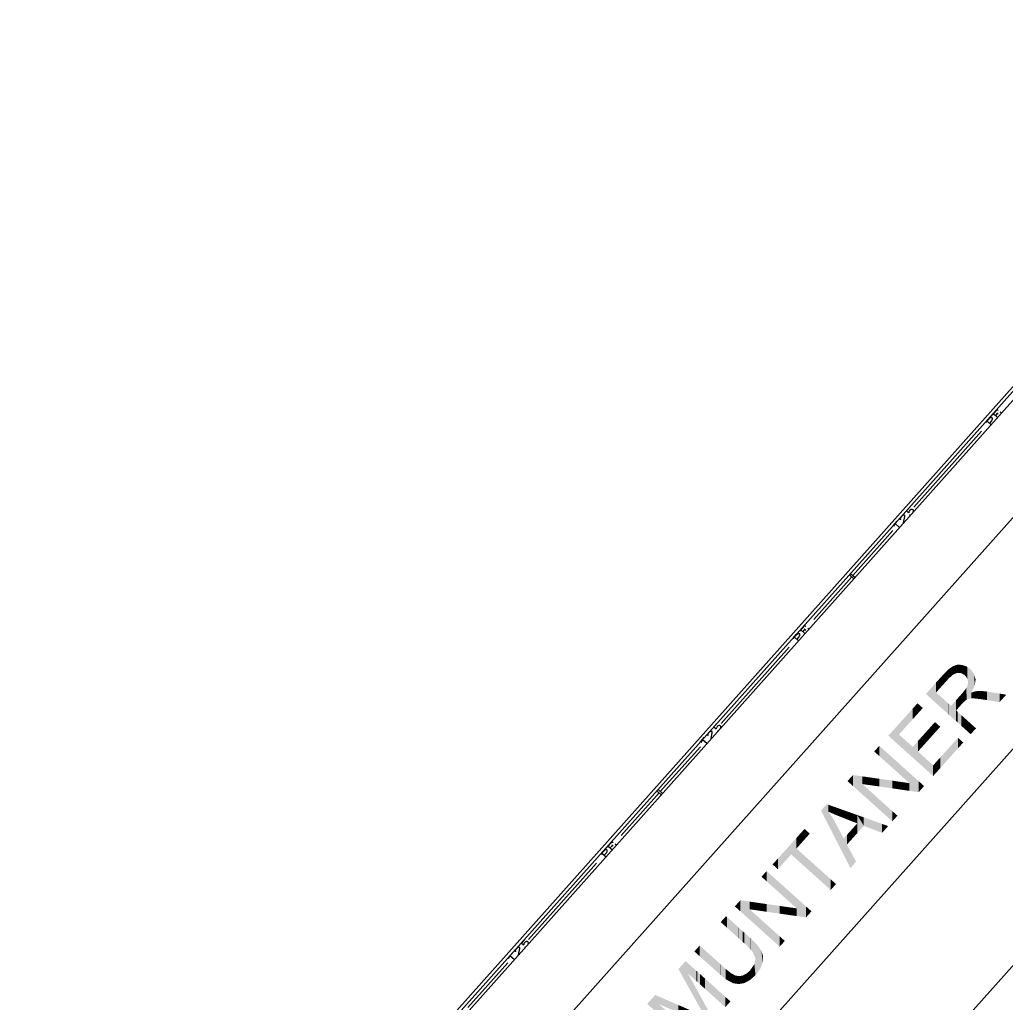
# Model space of a CAD drawing. Header units: inches. Extents: x 0.0008 to 0.0144, y 0.0003 to 0.0113.
# Drawn here: x 0.01176 to 0.012565, y 0.003213 to 0.004015 of the extents above; entities that cross this region are included whole.
import ezdxf

# ---------------------------------------------------------------- set-up
doc = ezdxf.new("R2010")
doc.units = ezdxf.units.IN
doc.header["$MEASUREMENT"] = 0
doc.linetypes.add('STRICHPUNKT', pattern=[25.4, 12.7, -6.35, 0, -6.35])
doc.layers.add('Standard', color=7, linetype='Continuous')

# ---------------------------------------------------------------- blocks, each defined once
blk = doc.blocks.new('*U450')
at = {"color": 7, "linetype": 'ByBlock'}
for points in [[(0.312504, 0.08204), (0.312355, 0.082308), (0.312504, 0.082473)], [(0.312504, 0.08204), (0.312504, 0.082473), (0.312549, 0.081959)], [(0.312549, 0.082218), (0.312549, 0.082433), (0.312636, 0.08214)], [(0.312549, 0.081959), (0.312549, 0.082218), (0.312636, 0.081802)], [(0.312636, 0.08214), (0.312636, 0.082354), (0.312729, 0.082057)], [(0.312729, 0.082057), (0.312729, 0.082271), (0.312743, 0.082044)], [(0.312743, 0.082044), (0.312743, 0.082259), (0.312802, 0.081991)], [(0.312636, 0.081802), (0.312636, 0.082061), (0.312729, 0.081635)], [(0.312802, 0.081991), (0.312802, 0.082205), (0.312833, 0.081963)], [(0.312833, 0.081963), (0.312833, 0.082178), (0.312862, 0.081937)], [(0.312862, 0.081937), (0.312862, 0.082151), (0.312907, 0.081897)], [(0.312907, 0.081897), (0.312907, 0.082111), (0.312985, 0.081827)], [(0.312985, 0.081827), (0.312985, 0.082041), (0.313084, 0.081737)], [(0.312729, 0.081635), (0.312729, 0.081893), (0.312743, 0.08161)], [(0.312743, 0.08161), (0.312743, 0.081868), (0.312802, 0.081504)], [(0.313084, 0.081737), (0.313084, 0.081952), (0.313327, 0.081519)], [(0.311873, 0.081436), (0.311707, 0.081586), (0.311873, 0.081771)], [(0.311873, 0.081436), (0.311873, 0.081771), (0.311952, 0.081366)], [(0.311952, 0.08158), (0.311952, 0.081737), (0.312355, 0.081407)], [(0.312355, 0.081407), (0.311952, 0.081737), (0.312355, 0.081562)], [(0.312802, 0.081504), (0.312802, 0.08176), (0.312833, 0.081449)], [(0.312833, 0.081449), (0.312833, 0.081704), (0.312862, 0.081397)], [(0.312862, 0.081397), (0.312862, 0.081651), (0.312907, 0.08132)], [(0.311952, 0.081366), (0.311952, 0.08158), (0.312355, 0.081003)], [(0.312355, 0.081407), (0.312355, 0.081562), (0.312504, 0.081344)], [(0.312504, 0.081344), (0.312504, 0.081497), (0.312549, 0.081324)], [(0.312549, 0.081324), (0.312549, 0.081478), (0.312636, 0.081287)], [(0.312636, 0.081287), (0.312636, 0.08144), (0.312729, 0.081247)], [(0.312729, 0.081247), (0.312729, 0.0814), (0.312743, 0.081241)], [(0.312907, 0.081171), (0.312907, 0.081571), (0.312985, 0.081138)], [(0.312355, 0.081003), (0.312355, 0.081217), (0.312504, 0.080869)], [(0.312743, 0.081241), (0.312743, 0.081393), (0.312802, 0.081216)], [(0.312802, 0.081216), (0.312802, 0.081367), (0.312833, 0.081203)], [(0.312833, 0.081203), (0.312833, 0.081353), (0.312862, 0.08119)], [(0.312862, 0.08119), (0.312862, 0.08134), (0.312907, 0.081171)], [(0.312504, 0.080869), (0.312504, 0.081084), (0.312549, 0.080829)], [(0.312549, 0.080829), (0.312549, 0.081043), (0.312636, 0.08075)]]:
    blk.add_solid(points, dxfattribs=at)
at = {"color": 7, "linetype": 'ByBlock', "extrusion": (0, 0, -1)}
for points in [[(-0.312549, 0.081959), (-0.312504, 0.082473), (-0.312549, 0.082433)], [(-0.312636, 0.08214), (-0.312549, 0.082433), (-0.312636, 0.082354)], [(-0.312636, 0.081802), (-0.312549, 0.082218), (-0.312636, 0.082061)], [(-0.312729, 0.082057), (-0.312636, 0.082354), (-0.312729, 0.082271)], [(-0.312743, 0.082044), (-0.312729, 0.082271), (-0.312743, 0.082259)], [(-0.312802, 0.081991), (-0.312743, 0.082259), (-0.312802, 0.082205)], [(-0.312729, 0.081635), (-0.312636, 0.082061), (-0.312729, 0.081893)], [(-0.312833, 0.081963), (-0.312802, 0.082205), (-0.312833, 0.082178)], [(-0.312862, 0.081937), (-0.312833, 0.082178), (-0.312862, 0.082151)], [(-0.312907, 0.081897), (-0.312862, 0.082151), (-0.312907, 0.082111)], [(-0.312985, 0.081827), (-0.312907, 0.082111), (-0.312985, 0.082041)], [(-0.313084, 0.081737), (-0.312985, 0.082041), (-0.313084, 0.081952)], [(-0.312743, 0.08161), (-0.312729, 0.081893), (-0.312743, 0.081868)], [(-0.312802, 0.081504), (-0.312743, 0.081868), (-0.312802, 0.08176)], [(-0.313327, 0.081519), (-0.313084, 0.081952), (-0.313327, 0.081733)], [(-0.311952, 0.081366), (-0.311873, 0.081771), (-0.311952, 0.081737)], [(-0.312833, 0.081449), (-0.312802, 0.08176), (-0.312833, 0.081704)], [(-0.312862, 0.081397), (-0.312833, 0.081704), (-0.312862, 0.081651)], [(-0.312907, 0.08132), (-0.312862, 0.081651), (-0.312907, 0.081571)], [(-0.313327, 0.081519), (-0.313327, 0.081733), (-0.313434, 0.081638)], [(-0.312355, 0.081003), (-0.311952, 0.08158), (-0.312355, 0.081217)], [(-0.312504, 0.081344), (-0.312355, 0.081562), (-0.312504, 0.081497)], [(-0.312549, 0.081324), (-0.312504, 0.081497), (-0.312549, 0.081478)], [(-0.312636, 0.081287), (-0.312549, 0.081478), (-0.312636, 0.08144)], [(-0.312729, 0.081247), (-0.312636, 0.08144), (-0.312729, 0.0814)], [(-0.312743, 0.081241), (-0.312729, 0.0814), (-0.312743, 0.081393)], [(-0.312985, 0.081138), (-0.312907, 0.081571), (-0.312985, 0.08143)], [(-0.312985, 0.081138), (-0.312985, 0.08143), (-0.313084, 0.081249)], [(-0.312504, 0.080869), (-0.312355, 0.081217), (-0.312504, 0.081084)], [(-0.312802, 0.081216), (-0.312743, 0.081393), (-0.312802, 0.081367)], [(-0.312833, 0.081203), (-0.312802, 0.081367), (-0.312833, 0.081353)], [(-0.312862, 0.08119), (-0.312833, 0.081353), (-0.312862, 0.08134)], [(-0.312907, 0.081171), (-0.312862, 0.08134), (-0.312907, 0.08132)], [(-0.312549, 0.080829), (-0.312504, 0.081084), (-0.312549, 0.081043)], [(-0.312636, 0.08075), (-0.312549, 0.081043), (-0.312636, 0.080965)], [(-0.312636, 0.08075), (-0.312636, 0.080965), (-0.312729, 0.080854)], [(-0.312729, 0.080854), (-0.312636, 0.080965), (-0.312729, 0.080881)], [(-0.312729, 0.080854), (-0.312729, 0.080881), (-0.312743, 0.080869)]]:
    blk.add_solid(points, dxfattribs=at)
blk = doc.blocks.new('*U451')
at = {"color": 7, "linetype": 'ByBlock'}
for points in [[(0.313331, 0.083192), (0.313231, 0.083282), (0.313331, 0.083393)], [(0.313342, 0.083182), (0.313331, 0.083393), (0.313342, 0.083405)], [(0.313331, 0.083192), (0.313331, 0.083393), (0.313342, 0.083182)], [(0.313342, 0.083182), (0.313342, 0.083405), (0.313361, 0.083165)], [(0.313361, 0.083165), (0.313361, 0.083387), (0.313442, 0.083092)], [(0.313442, 0.083092), (0.313442, 0.083315), (0.313487, 0.083052)], [(0.313487, 0.083052), (0.313487, 0.083274), (0.31353, 0.083013)], [(0.31353, 0.083013), (0.31353, 0.083235), (0.313604, 0.082946)], [(0.313604, 0.082946), (0.313604, 0.083169), (0.313609, 0.082942)], [(0.313609, 0.082942), (0.313609, 0.083164), (0.313688, 0.082871)], [(0.313688, 0.082871), (0.313688, 0.083093), (0.313723, 0.082839)], [(0.313723, 0.082839), (0.313723, 0.083062), (0.313767, 0.0828)], [(0.313767, 0.0828), (0.313767, 0.083023), (0.313767, 0.0828)], [(0.313767, 0.0828), (0.313767, 0.083022), (0.31384, 0.08272)], [(0.31384, 0.08272), (0.31384, 0.082957), (0.313842, 0.082717)], [(0.313842, 0.082717), (0.313842, 0.082955), (0.313879, 0.082678)], [(0.313879, 0.082678), (0.313879, 0.082922), (0.313901, 0.082653)], [(0.313901, 0.082653), (0.313901, 0.082899), (0.313929, 0.082585)], [(0.313929, 0.082585), (0.313929, 0.082871), (0.313952, 0.082529)], [(0.312795, 0.082574), (0.312684, 0.082674), (0.312795, 0.082797)], [(0.312795, 0.082574), (0.312795, 0.082797), (0.313222, 0.082191)], [(0.313952, 0.082184), (0.313929, 0.08241), (0.313952, 0.082529)], [(0.313222, 0.082191), (0.313222, 0.082413), (0.313231, 0.082183)], [(0.313231, 0.082183), (0.313231, 0.082405), (0.313331, 0.082105)], [(0.313331, 0.082105), (0.313331, 0.082314), (0.313342, 0.082097)], [(0.313342, 0.082097), (0.313342, 0.082306), (0.313361, 0.082081)], [(0.313361, 0.082081), (0.313361, 0.08229), (0.313442, 0.08204)], [(0.313442, 0.08204), (0.313442, 0.082225), (0.313487, 0.082016)], [(0.313767, 0.082042), (0.313723, 0.082192), (0.313767, 0.082214)], [(0.31384, 0.082082), (0.313767, 0.082215), (0.31384, 0.08228)], [(0.313767, 0.082042), (0.313767, 0.082214), (0.313767, 0.082215)], [(0.313842, 0.082083), (0.31384, 0.08228), (0.313842, 0.082284)], [(0.313879, 0.082116), (0.313842, 0.082284), (0.313879, 0.082337)], [(0.313901, 0.082137), (0.313879, 0.082337), (0.313901, 0.082369)], [(0.313929, 0.082163), (0.313901, 0.082369), (0.313929, 0.08241)], [(0.313487, 0.082016), (0.313487, 0.0822), (0.31353, 0.082009)], [(0.31353, 0.082009), (0.31353, 0.082176), (0.313604, 0.081997)], [(0.313688, 0.082012), (0.313609, 0.082161), (0.313688, 0.082174)], [(0.313723, 0.082018), (0.313688, 0.082174), (0.313723, 0.082192)]]:
    blk.add_solid(points, dxfattribs=at)
at = {"color": 7, "linetype": 'ByBlock', "extrusion": (0, 0, -1)}
for points in [[(-0.313361, 0.083165), (-0.313342, 0.083405), (-0.313361, 0.083387)], [(-0.313442, 0.083092), (-0.313361, 0.083387), (-0.313442, 0.083315)], [(-0.313487, 0.083052), (-0.313442, 0.083315), (-0.313487, 0.083274)], [(-0.31353, 0.083013), (-0.313487, 0.083274), (-0.31353, 0.083235)], [(-0.313604, 0.082946), (-0.31353, 0.083235), (-0.313604, 0.083169)], [(-0.313609, 0.082942), (-0.313604, 0.083169), (-0.313609, 0.083164)], [(-0.313688, 0.082871), (-0.313609, 0.083164), (-0.313688, 0.083093)], [(-0.313723, 0.082839), (-0.313688, 0.083093), (-0.313723, 0.083062)], [(-0.313767, 0.0828), (-0.313723, 0.083062), (-0.313767, 0.083023)], [(-0.313767, 0.0828), (-0.313767, 0.083023), (-0.313767, 0.083022)], [(-0.31384, 0.08272), (-0.313767, 0.083022), (-0.31384, 0.082957)], [(-0.313842, 0.082717), (-0.31384, 0.082957), (-0.313842, 0.082955)], [(-0.313879, 0.082678), (-0.313842, 0.082955), (-0.313879, 0.082922)], [(-0.313901, 0.082653), (-0.313879, 0.082922), (-0.313901, 0.082899)], [(-0.313929, 0.082585), (-0.313901, 0.082899), (-0.313929, 0.082871)], [(-0.313952, 0.082529), (-0.313929, 0.082871), (-0.313952, 0.082847)], [(-0.313952, 0.082184), (-0.313952, 0.082847), (-0.31396, 0.082192)], [(-0.31396, 0.082192), (-0.313952, 0.082847), (-0.31396, 0.082838)], [(-0.31396, 0.082192), (-0.31396, 0.082838), (-0.313997, 0.082242)], [(-0.313997, 0.082242), (-0.31396, 0.082838), (-0.313997, 0.082801)], [(-0.313222, 0.082191), (-0.312795, 0.082797), (-0.313222, 0.082413)], [(-0.313997, 0.082242), (-0.313997, 0.082801), (-0.314057, 0.082325)], [(-0.314057, 0.082325), (-0.313997, 0.082801), (-0.314057, 0.082713)], [(-0.314057, 0.082325), (-0.314057, 0.082713), (-0.314073, 0.082368)], [(-0.314073, 0.082368), (-0.314057, 0.082713), (-0.314073, 0.08269)], [(-0.314073, 0.082368), (-0.314073, 0.08269), (-0.314104, 0.082454)], [(-0.314104, 0.082454), (-0.314073, 0.08269), (-0.314104, 0.08259)], [(-0.314104, 0.082454), (-0.314104, 0.08259), (-0.314108, 0.082579)], [(-0.313231, 0.082183), (-0.313222, 0.082413), (-0.313231, 0.082405)], [(-0.313331, 0.082105), (-0.313231, 0.082405), (-0.313331, 0.082314)], [(-0.313342, 0.082097), (-0.313331, 0.082314), (-0.313342, 0.082306)], [(-0.313361, 0.082081), (-0.313342, 0.082306), (-0.313361, 0.08229)], [(-0.313442, 0.08204), (-0.313361, 0.08229), (-0.313442, 0.082225)], [(-0.313487, 0.082016), (-0.313442, 0.082225), (-0.313487, 0.0822)], [(-0.313767, 0.082042), (-0.313767, 0.082215), (-0.31384, 0.082082)], [(-0.313767, 0.082042), (-0.313767, 0.082214), (-0.313767, 0.082042)], [(-0.31384, 0.082082), (-0.31384, 0.08228), (-0.313842, 0.082083)], [(-0.313842, 0.082083), (-0.313842, 0.082284), (-0.313879, 0.082116)], [(-0.313879, 0.082116), (-0.313879, 0.082337), (-0.313901, 0.082137)], [(-0.313901, 0.082137), (-0.313901, 0.082369), (-0.313929, 0.082163)], [(-0.313929, 0.082163), (-0.313929, 0.08241), (-0.313952, 0.082184)], [(-0.31353, 0.082009), (-0.313487, 0.0822), (-0.31353, 0.082176)], [(-0.313604, 0.081997), (-0.31353, 0.082176), (-0.313604, 0.082162)], [(-0.313604, 0.081997), (-0.313604, 0.082162), (-0.313609, 0.081998)], [(-0.313609, 0.081998), (-0.313604, 0.082162), (-0.313609, 0.082161)], [(-0.313609, 0.081998), (-0.313609, 0.082161), (-0.313688, 0.082012)], [(-0.313688, 0.082012), (-0.313688, 0.082174), (-0.313723, 0.082018)], [(-0.313723, 0.082018), (-0.313723, 0.082192), (-0.313767, 0.082042)]]:
    blk.add_solid(points, dxfattribs=at)
blk = doc.blocks.new('*U452')
at = {"color": 7, "linetype": 'ByBlock'}
for points in [[(0.314183, 0.084127), (0.314077, 0.084223), (0.314183, 0.084341)], [(0.314183, 0.084127), (0.314183, 0.084341), (0.314454, 0.083884)], [(0.314454, 0.083884), (0.314454, 0.084097), (0.31456, 0.083788)], [(0.31456, 0.083788), (0.31456, 0.084002), (0.314807, 0.083567)], [(0.313638, 0.083506), (0.313524, 0.083608), (0.313638, 0.083735)], [(0.313638, 0.083506), (0.313638, 0.083735), (0.31383, 0.083334)], [(0.31383, 0.083547), (0.31383, 0.083707), (0.314077, 0.083512)], [(0.314077, 0.083512), (0.31383, 0.083707), (0.314077, 0.083671)], [(0.314077, 0.083512), (0.314077, 0.083671), (0.314183, 0.083496)], [(0.314183, 0.083496), (0.314183, 0.083656), (0.314454, 0.083457)], [(0.314454, 0.083457), (0.314183, 0.083656), (0.314454, 0.083617)], [(0.314807, 0.083407), (0.314807, 0.08378), (0.314999, 0.083379)], [(0.31383, 0.083334), (0.31383, 0.083547), (0.314077, 0.083112)], [(0.314454, 0.083457), (0.314454, 0.083617), (0.31456, 0.083442)], [(0.31456, 0.083442), (0.31456, 0.083602), (0.314807, 0.083407)], [(0.314807, 0.083407), (0.31456, 0.083602), (0.314807, 0.083567)], [(0.314077, 0.083112), (0.314077, 0.083325), (0.314183, 0.083016)], [(0.314183, 0.083016), (0.314183, 0.08323), (0.314454, 0.082773)]]:
    blk.add_solid(points, dxfattribs=at)
at = {"color": 7, "linetype": 'ByBlock', "extrusion": (0, 0, -1)}
for points in [[(-0.314454, 0.083884), (-0.314183, 0.084341), (-0.314454, 0.084097)], [(-0.31456, 0.083788), (-0.314454, 0.084097), (-0.31456, 0.084002)], [(-0.314807, 0.083567), (-0.31456, 0.084002), (-0.314807, 0.08378)], [(-0.31383, 0.083334), (-0.313638, 0.083735), (-0.31383, 0.083707)], [(-0.314183, 0.083496), (-0.314077, 0.083671), (-0.314183, 0.083656)], [(-0.314999, 0.083379), (-0.314807, 0.08378), (-0.314999, 0.083607)], [(-0.314077, 0.083112), (-0.31383, 0.083547), (-0.314077, 0.083325)], [(-0.31456, 0.083442), (-0.314454, 0.083617), (-0.31456, 0.083602)], [(-0.314999, 0.083379), (-0.314999, 0.083607), (-0.315113, 0.083505)], [(-0.314183, 0.083016), (-0.314077, 0.083325), (-0.314183, 0.08323)], [(-0.314454, 0.082773), (-0.314183, 0.08323), (-0.314454, 0.082986)], [(-0.314454, 0.082773), (-0.314454, 0.082986), (-0.31456, 0.082891)]]:
    blk.add_solid(points, dxfattribs=at)
blk = doc.blocks.new('*U453')
at = {"color": 7, "linetype": 'ByBlock'}
for points in [[(0.314968, 0.084994), (0.314802, 0.085029), (0.314968, 0.085215)], [(0.314802, 0.084586), (0.314691, 0.084906), (0.314802, 0.085029)], [(0.314691, 0.084685), (0.314691, 0.084906), (0.314802, 0.084586)], [(0.314416, 0.084379), (0.314416, 0.0846), (0.314691, 0.084685)], [(0.314802, 0.084586), (0.314802, 0.084808), (0.314968, 0.084436)], [(0.314416, 0.084379), (0.314306, 0.084478), (0.314416, 0.0846)], [(0.314968, 0.084436), (0.314968, 0.084658), (0.315078, 0.084337)], [(0.315078, 0.084337), (0.315078, 0.08456), (0.315511, 0.083948)]]:
    blk.add_solid(points, dxfattribs=at)
at = {"color": 7, "linetype": 'ByBlock', "extrusion": (0, 0, -1)}
for points in [[(-0.314968, 0.084994), (-0.314968, 0.085215), (-0.315078, 0.085116)], [(-0.314691, 0.084685), (-0.314416, 0.0846), (-0.314691, 0.084906)], [(-0.314802, 0.084808), (-0.314802, 0.085029), (-0.314968, 0.084994)], [(-0.314968, 0.084436), (-0.314802, 0.084808), (-0.314968, 0.084658)], [(-0.315078, 0.084337), (-0.314968, 0.084658), (-0.315078, 0.08456)], [(-0.315511, 0.083948), (-0.315078, 0.08456), (-0.315511, 0.084171)], [(-0.315511, 0.083948), (-0.315511, 0.084171), (-0.315621, 0.084071)]]:
    blk.add_solid(points, dxfattribs=at)
blk = doc.blocks.new('*U454')
at = {"color": 7, "linetype": 'ByBlock'}
for points in [[(0.31543, 0.085362), (0.315311, 0.085596), (0.31543, 0.085728)], [(0.31543, 0.085362), (0.31543, 0.085728), (0.315465, 0.085293)], [(0.315465, 0.085571), (0.315465, 0.085715), (0.315536, 0.08554)], [(0.315465, 0.085293), (0.315465, 0.085571), (0.315536, 0.085156)], [(0.315536, 0.08554), (0.315536, 0.08569), (0.315576, 0.085521)], [(0.315576, 0.085521), (0.315576, 0.085676), (0.315598, 0.085512)], [(0.315598, 0.085512), (0.315598, 0.085668), (0.315718, 0.085464)], [(0.315718, 0.085464), (0.315718, 0.085625), (0.315779, 0.08544)], [(0.315779, 0.08544), (0.315779, 0.085603), (0.315847, 0.085413)], [(0.315847, 0.085413), (0.315847, 0.085579), (0.31592, 0.085385)], [(0.31592, 0.085385), (0.31592, 0.085553), (0.316037, 0.085339)], [(0.316037, 0.085339), (0.316037, 0.085511), (0.316062, 0.08533)], [(0.315536, 0.085156), (0.315536, 0.085469), (0.315576, 0.085076)], [(0.315576, 0.085076), (0.315576, 0.085399), (0.315598, 0.085033)], [(0.315598, 0.085033), (0.315598, 0.085362), (0.315718, 0.084799)], [(0.316037, 0.0851), (0.31592, 0.085171), (0.316037, 0.085302)], [(0.316062, 0.085128), (0.316037, 0.085302), (0.316062, 0.08533)], [(0.316197, 0.085278), (0.316197, 0.085454), (0.316576, 0.085133)], [(0.316576, 0.085133), (0.316197, 0.085454), (0.316576, 0.085318)], [(0.315718, 0.084799), (0.315718, 0.085132), (0.315779, 0.084679)], [(0.315847, 0.084545), (0.315779, 0.085014), (0.315847, 0.085091)], [(0.31592, 0.084969), (0.315847, 0.085091), (0.31592, 0.085171)], [(0.315779, 0.084679), (0.315779, 0.085014), (0.315847, 0.084545)], [(0.315847, 0.084545), (0.315847, 0.084889), (0.31592, 0.084403)]]:
    blk.add_solid(points, dxfattribs=at)
at = {"color": 7, "linetype": 'ByBlock', "extrusion": (0, 0, -1)}
for points in [[(-0.315465, 0.085293), (-0.31543, 0.085728), (-0.315465, 0.085715)], [(-0.315536, 0.08554), (-0.315465, 0.085715), (-0.315536, 0.08569)], [(-0.315536, 0.085156), (-0.315465, 0.085571), (-0.315536, 0.085469)], [(-0.315576, 0.085521), (-0.315536, 0.08569), (-0.315576, 0.085676)], [(-0.315598, 0.085512), (-0.315576, 0.085676), (-0.315598, 0.085668)], [(-0.315718, 0.085464), (-0.315598, 0.085668), (-0.315718, 0.085625)], [(-0.315779, 0.08544), (-0.315718, 0.085625), (-0.315779, 0.085603)], [(-0.315847, 0.085413), (-0.315779, 0.085603), (-0.315847, 0.085579)], [(-0.31592, 0.085385), (-0.315847, 0.085579), (-0.31592, 0.085553)], [(-0.316037, 0.085339), (-0.31592, 0.085553), (-0.316037, 0.085511)], [(-0.316062, 0.08533), (-0.316037, 0.085511), (-0.316062, 0.085502)], [(-0.316062, 0.085128), (-0.316062, 0.085502), (-0.316197, 0.085278)], [(-0.316197, 0.085278), (-0.316062, 0.085502), (-0.316197, 0.085454)], [(-0.315576, 0.085076), (-0.315536, 0.085469), (-0.315576, 0.085399)], [(-0.315598, 0.085033), (-0.315576, 0.085399), (-0.315598, 0.085362)], [(-0.315718, 0.084799), (-0.315598, 0.085362), (-0.315718, 0.085132)], [(-0.316037, 0.0851), (-0.316037, 0.085302), (-0.316062, 0.085128)], [(-0.316576, 0.085133), (-0.316576, 0.085318), (-0.316702, 0.085273)], [(-0.315779, 0.084679), (-0.315718, 0.085132), (-0.315779, 0.085014)], [(-0.315847, 0.084889), (-0.315847, 0.085091), (-0.31592, 0.084969)], [(-0.31592, 0.084969), (-0.31592, 0.085171), (-0.316037, 0.0851)], [(-0.31592, 0.084403), (-0.315847, 0.084889), (-0.31592, 0.084753)], [(-0.31592, 0.084403), (-0.31592, 0.084753), (-0.316037, 0.084534)]]:
    blk.add_solid(points, dxfattribs=at)
blk = doc.blocks.new('*U455')
at = {"color": 7, "linetype": 'ByBlock'}
for points in [[(0.316518, 0.086725), (0.316412, 0.08682), (0.316518, 0.086938)], [(0.316518, 0.086725), (0.316518, 0.086938), (0.316789, 0.086481)], [(0.316789, 0.086481), (0.316789, 0.086694), (0.316895, 0.086386)], [(0.316895, 0.086386), (0.316895, 0.086599), (0.317141, 0.086164)], [(0.315973, 0.086104), (0.315859, 0.086206), (0.315973, 0.086332)], [(0.315973, 0.086104), (0.315973, 0.086332), (0.316164, 0.085931)], [(0.317141, 0.086004), (0.317141, 0.086378), (0.317334, 0.085976)], [(0.316164, 0.086145), (0.316164, 0.086304), (0.316412, 0.086109)], [(0.316412, 0.086109), (0.316164, 0.086304), (0.316412, 0.086269)], [(0.316164, 0.085931), (0.316164, 0.086145), (0.316412, 0.085709)], [(0.316412, 0.086109), (0.316412, 0.086269), (0.316518, 0.086094)], [(0.316518, 0.086094), (0.316518, 0.086254), (0.316789, 0.086055)], [(0.316789, 0.086055), (0.316518, 0.086254), (0.316789, 0.086215)], [(0.316789, 0.086055), (0.316789, 0.086215), (0.316895, 0.08604)], [(0.316895, 0.08604), (0.316895, 0.086199), (0.317141, 0.086004)], [(0.317141, 0.086004), (0.316895, 0.086199), (0.317141, 0.086164)], [(0.316412, 0.085709), (0.316412, 0.085923), (0.316518, 0.085614)], [(0.316518, 0.085614), (0.316518, 0.085827), (0.316789, 0.08537)]]:
    blk.add_solid(points, dxfattribs=at)
at = {"color": 7, "linetype": 'ByBlock', "extrusion": (0, 0, -1)}
for points in [[(-0.316789, 0.086481), (-0.316518, 0.086938), (-0.316789, 0.086694)], [(-0.316895, 0.086386), (-0.316789, 0.086694), (-0.316895, 0.086599)], [(-0.317141, 0.086164), (-0.316895, 0.086599), (-0.317141, 0.086378)], [(-0.316164, 0.085931), (-0.315973, 0.086332), (-0.316164, 0.086304)], [(-0.317334, 0.085976), (-0.317141, 0.086378), (-0.317334, 0.086205)], [(-0.316412, 0.085709), (-0.316164, 0.086145), (-0.316412, 0.085923)], [(-0.316518, 0.086094), (-0.316412, 0.086269), (-0.316518, 0.086254)], [(-0.316895, 0.08604), (-0.316789, 0.086215), (-0.316895, 0.086199)], [(-0.317334, 0.085976), (-0.317334, 0.086205), (-0.317447, 0.086103)], [(-0.316518, 0.085614), (-0.316412, 0.085923), (-0.316518, 0.085827)], [(-0.316789, 0.08537), (-0.316518, 0.085827), (-0.316789, 0.085583)], [(-0.316789, 0.08537), (-0.316789, 0.085583), (-0.316895, 0.085488)]]:
    blk.add_solid(points, dxfattribs=at)
blk = doc.blocks.new('*U456')
at = {"color": 7, "linetype": 'ByBlock'}
for points in [[(0.31731, 0.087599), (0.317211, 0.087709), (0.31731, 0.08782)], [(0.316926, 0.086949), (0.316706, 0.087147), (0.316926, 0.087392)], [(0.316926, 0.087172), (0.316926, 0.087392), (0.317211, 0.087489)], [(0.317636, 0.08717), (0.317635, 0.087388), (0.317636, 0.087389)], [(0.317673, 0.087211), (0.317636, 0.087389), (0.317673, 0.08743)], [(0.316926, 0.086949), (0.316926, 0.087172), (0.317211, 0.086693)], [(0.31742, 0.086929), (0.31732, 0.087037), (0.31742, 0.087148)], [(0.31742, 0.086929), (0.31742, 0.087148), (0.317635, 0.087169)], [(0.31731, 0.086604), (0.317211, 0.086916), (0.31731, 0.087026)], [(0.31732, 0.086595), (0.31731, 0.087026), (0.31732, 0.087037)], [(0.31731, 0.086604), (0.31731, 0.087026), (0.31732, 0.086595)], [(0.317211, 0.086693), (0.317211, 0.086916), (0.31731, 0.086604)], [(0.31732, 0.086595), (0.31732, 0.086818), (0.31742, 0.086506)], [(0.31742, 0.086506), (0.31742, 0.086728), (0.317635, 0.086312)], [(0.317782, 0.086475), (0.317782, 0.086696), (0.318149, 0.086884)], [(0.317673, 0.086354), (0.317636, 0.086533), (0.317673, 0.086574)], [(0.317782, 0.086475), (0.317673, 0.086574), (0.317782, 0.086696)]]:
    blk.add_solid(points, dxfattribs=at)
at = {"color": 7, "linetype": 'ByBlock', "extrusion": (0, 0, -1)}
for points in [[(-0.31731, 0.087599), (-0.31731, 0.08782), (-0.31732, 0.08761)], [(-0.31732, 0.08761), (-0.31731, 0.08782), (-0.31732, 0.087811)], [(-0.31732, 0.08761), (-0.31732, 0.087811), (-0.31742, 0.087721)], [(-0.317211, 0.087489), (-0.316926, 0.087392), (-0.317211, 0.087709)], [(-0.317211, 0.087489), (-0.317211, 0.087709), (-0.31731, 0.087599)], [(-0.317635, 0.087169), (-0.31742, 0.087148), (-0.317635, 0.087388)], [(-0.317635, 0.087169), (-0.317635, 0.087388), (-0.317636, 0.08717)], [(-0.317636, 0.08717), (-0.317636, 0.087389), (-0.317673, 0.087211)], [(-0.317673, 0.087211), (-0.317673, 0.08743), (-0.317782, 0.087332)], [(-0.317211, 0.086693), (-0.316926, 0.087172), (-0.317211, 0.086916)], [(-0.31732, 0.086818), (-0.31732, 0.087037), (-0.31742, 0.086929)], [(-0.318149, 0.086884), (-0.317782, 0.086696), (-0.318149, 0.087104)], [(-0.318149, 0.086884), (-0.318149, 0.087104), (-0.318259, 0.087006)], [(-0.31742, 0.086506), (-0.31732, 0.086818), (-0.31742, 0.086728)], [(-0.317635, 0.086312), (-0.31742, 0.086728), (-0.317635, 0.086534)], [(-0.317635, 0.086312), (-0.317635, 0.086534), (-0.317636, 0.086313)], [(-0.317636, 0.086313), (-0.317635, 0.086534), (-0.317636, 0.086533)], [(-0.317636, 0.086313), (-0.317636, 0.086533), (-0.317673, 0.086354)], [(-0.317673, 0.086354), (-0.317673, 0.086574), (-0.317782, 0.086475)]]:
    blk.add_solid(points, dxfattribs=at)
blk = doc.blocks.new('*U457')
at = {"color": 7, "linetype": 'ByBlock'}
for points in [[(0.318005, 0.088376), (0.317962, 0.088531), (0.318005, 0.08856)], [(0.31805, 0.088415), (0.318005, 0.08856), (0.31805, 0.088591)], [(0.318053, 0.088418), (0.31805, 0.088591), (0.318053, 0.088592)], [(0.318111, 0.08844), (0.318053, 0.088592), (0.318111, 0.088611)], [(0.318136, 0.088449), (0.318111, 0.088611), (0.318136, 0.088619)], [(0.31814, 0.088451), (0.31814, 0.088619), (0.31822, 0.088443)], [(0.31822, 0.088443), (0.31822, 0.088616), (0.318231, 0.088437)], [(0.318231, 0.088437), (0.318231, 0.088615), (0.318239, 0.088432)], [(0.318239, 0.088432), (0.318239, 0.088613), (0.318242, 0.08843)], [(0.318242, 0.08843), (0.318242, 0.088612), (0.318277, 0.08841)], [(0.318277, 0.08841), (0.318277, 0.0886), (0.318291, 0.088401)], [(0.318291, 0.088401), (0.318291, 0.088595), (0.318305, 0.088385)], [(0.318305, 0.088385), (0.318305, 0.088591), (0.318305, 0.088385)], [(0.318305, 0.088385), (0.318305, 0.088591), (0.318323, 0.088363)], [(0.318323, 0.088363), (0.318323, 0.088585), (0.318329, 0.088356)], [(0.318329, 0.088356), (0.318329, 0.088581), (0.318341, 0.088329)], [(0.318341, 0.088329), (0.318341, 0.088573), (0.318344, 0.088322)], [(0.318344, 0.088322), (0.318344, 0.088571), (0.318353, 0.088301)], [(0.318353, 0.088301), (0.318353, 0.088565), (0.318358, 0.088241)], [(0.317854, 0.088219), (0.317697, 0.08825), (0.317854, 0.088425)], [(0.317959, 0.088335), (0.317854, 0.088425), (0.317959, 0.088529)], [(0.317962, 0.088338), (0.317959, 0.088529), (0.317962, 0.088531)], [(0.317697, 0.087821), (0.317484, 0.088013), (0.317697, 0.08825)], [(0.318329, 0.087892), (0.318323, 0.088143), (0.318329, 0.088152)], [(0.318341, 0.087899), (0.318329, 0.088152), (0.318341, 0.088173)], [(0.318344, 0.0879), (0.318341, 0.088173), (0.318344, 0.088179)], [(0.318353, 0.087903), (0.318344, 0.088179), (0.318353, 0.088217)], [(0.318358, 0.087905), (0.318353, 0.088217), (0.318358, 0.088241)], [(0.317697, 0.087821), (0.317697, 0.088044), (0.317854, 0.08768)], [(0.31822, 0.087793), (0.31814, 0.087917), (0.31822, 0.088007)], [(0.318231, 0.087804), (0.31822, 0.088007), (0.318231, 0.088019)], [(0.318239, 0.087814), (0.318231, 0.088019), (0.318239, 0.088029)], [(0.318242, 0.087817), (0.318239, 0.088029), (0.318242, 0.088032)], [(0.318277, 0.087854), (0.318242, 0.088032), (0.318277, 0.088076)], [(0.318291, 0.087866), (0.318277, 0.088076), (0.318291, 0.088093)], [(0.318305, 0.087879), (0.318291, 0.088093), (0.318305, 0.088111)], [(0.318323, 0.087889), (0.318305, 0.088111), (0.318323, 0.088143)], [(0.318305, 0.087879), (0.318305, 0.088111), (0.318305, 0.088111)], [(0.318432, 0.08792), (0.318423, 0.088039), (0.318432, 0.088042)], [(0.318482, 0.087919), (0.318432, 0.088042), (0.318482, 0.08806)], [(0.318432, 0.08792), (0.318432, 0.088042), (0.318482, 0.087919)], [(0.318485, 0.087919), (0.318482, 0.08806), (0.318485, 0.088061)], [(0.318482, 0.087919), (0.318482, 0.08806), (0.318485, 0.087919)], [(0.318497, 0.087919), (0.318485, 0.088061), (0.318497, 0.088063)], [(0.318485, 0.087919), (0.318485, 0.088061), (0.318497, 0.087919)], [(0.318499, 0.087919), (0.318497, 0.088063), (0.318499, 0.088064)], [(0.318497, 0.087919), (0.318497, 0.088063), (0.318499, 0.087919)], [(0.318515, 0.087917), (0.318499, 0.088064), (0.318515, 0.088067)], [(0.318499, 0.087919), (0.318499, 0.088064), (0.318515, 0.087917)], [(0.318524, 0.087916), (0.318515, 0.088067), (0.318524, 0.088069)], [(0.318515, 0.087917), (0.318515, 0.088067), (0.318524, 0.087916)], [(0.318536, 0.087915), (0.318524, 0.088069), (0.318536, 0.088071)], [(0.318524, 0.087916), (0.318524, 0.088069), (0.318536, 0.087915)], [(0.318589, 0.087909), (0.318536, 0.088071), (0.318589, 0.088073)], [(0.318536, 0.087915), (0.318536, 0.088071), (0.318589, 0.087909)], [(0.318639, 0.087902), (0.318589, 0.088073), (0.318639, 0.088074)], [(0.318589, 0.087909), (0.318589, 0.088073), (0.318639, 0.087902)], [(0.318639, 0.087902), (0.318639, 0.088074), (0.318707, 0.087893)], [(0.318707, 0.087893), (0.318707, 0.088067), (0.318751, 0.087885)], [(0.318751, 0.087885), (0.318751, 0.088062), (0.319011, 0.087842)], [(0.319011, 0.087842), (0.318751, 0.088062), (0.319011, 0.08802)], [(0.317854, 0.08768), (0.317854, 0.087902), (0.317959, 0.087586)], [(0.317959, 0.087586), (0.317959, 0.087809), (0.317962, 0.087584)], [(0.317962, 0.087584), (0.317962, 0.087806), (0.318005, 0.087545)], [(0.31805, 0.087504), (0.318005, 0.087767), (0.31805, 0.087817)], [(0.318005, 0.087545), (0.318005, 0.087767), (0.31805, 0.087504)], [(0.318053, 0.087502), (0.31805, 0.087817), (0.318053, 0.087821)], [(0.31805, 0.087504), (0.31805, 0.087817), (0.318053, 0.087502)], [(0.318111, 0.087449), (0.318053, 0.087821), (0.318111, 0.087886)], [(0.318053, 0.087502), (0.318053, 0.087821), (0.318111, 0.087449)], [(0.318136, 0.087699), (0.318111, 0.087886), (0.318136, 0.087914)], [(0.31814, 0.087703), (0.318136, 0.087914), (0.31814, 0.087917)], [(0.318111, 0.087449), (0.318111, 0.087671), (0.318136, 0.087427)], [(0.318136, 0.087427), (0.318136, 0.087649), (0.31814, 0.087423)], [(0.31814, 0.087423), (0.31814, 0.087646), (0.31822, 0.087351)], [(0.31822, 0.087351), (0.31822, 0.087573), (0.318231, 0.087342)], [(0.318231, 0.087342), (0.318231, 0.087564), (0.318239, 0.087334)], [(0.318239, 0.087334), (0.318239, 0.087556), (0.318242, 0.087331)], [(0.318242, 0.087331), (0.318242, 0.087554), (0.318277, 0.0873)], [(0.318277, 0.0873), (0.318277, 0.087522), (0.318291, 0.087287)], [(0.318291, 0.087287), (0.318291, 0.087509), (0.318305, 0.087275)], [(0.318305, 0.087275), (0.318305, 0.087497), (0.318305, 0.087275)], [(0.318305, 0.087275), (0.318305, 0.087497), (0.318323, 0.087258)], [(0.318323, 0.087258), (0.318323, 0.087481), (0.318329, 0.087253)], [(0.318329, 0.087253), (0.318329, 0.087476), (0.318341, 0.087243)], [(0.318341, 0.087243), (0.318341, 0.087465), (0.318344, 0.08724)], [(0.318344, 0.08724), (0.318344, 0.087462), (0.318353, 0.087232)], [(0.318353, 0.087232), (0.318353, 0.087454), (0.318358, 0.087227)], [(0.318358, 0.087227), (0.318358, 0.087449), (0.31838, 0.087207)], [(0.31838, 0.087207), (0.31838, 0.08743), (0.318405, 0.087185)], [(0.318405, 0.087185), (0.318405, 0.087407), (0.318413, 0.087177)]]:
    blk.add_solid(points, dxfattribs=at)
at = {"color": 7, "linetype": 'ByBlock', "extrusion": (0, 0, -1)}
for points in [[(-0.318005, 0.088376), (-0.318005, 0.08856), (-0.31805, 0.088415)], [(-0.31805, 0.088415), (-0.31805, 0.088591), (-0.318053, 0.088418)], [(-0.318053, 0.088418), (-0.318053, 0.088592), (-0.318111, 0.08844)], [(-0.318111, 0.08844), (-0.318111, 0.088611), (-0.318136, 0.088449)], [(-0.318136, 0.088449), (-0.318136, 0.088619), (-0.31814, 0.088451)], [(-0.31814, 0.088451), (-0.318136, 0.088619), (-0.31814, 0.088619)], [(-0.31822, 0.088443), (-0.31814, 0.088619), (-0.31822, 0.088616)], [(-0.318231, 0.088437), (-0.31822, 0.088616), (-0.318231, 0.088615)], [(-0.318239, 0.088432), (-0.318231, 0.088615), (-0.318239, 0.088613)], [(-0.318242, 0.08843), (-0.318239, 0.088613), (-0.318242, 0.088612)], [(-0.318277, 0.08841), (-0.318242, 0.088612), (-0.318277, 0.0886)], [(-0.318291, 0.088401), (-0.318277, 0.0886), (-0.318291, 0.088595)], [(-0.318305, 0.088385), (-0.318291, 0.088595), (-0.318305, 0.088591)], [(-0.318305, 0.088385), (-0.318305, 0.088591), (-0.318305, 0.088591)], [(-0.318323, 0.088363), (-0.318305, 0.088591), (-0.318323, 0.088585)], [(-0.318329, 0.088356), (-0.318323, 0.088585), (-0.318329, 0.088581)], [(-0.318341, 0.088329), (-0.318329, 0.088581), (-0.318341, 0.088573)], [(-0.318344, 0.088322), (-0.318341, 0.088573), (-0.318344, 0.088571)], [(-0.318353, 0.088301), (-0.318344, 0.088571), (-0.318353, 0.088565)], [(-0.318358, 0.088241), (-0.318353, 0.088565), (-0.318358, 0.088561)], [(-0.318358, 0.087905), (-0.318358, 0.088561), (-0.31838, 0.087912)], [(-0.31838, 0.087912), (-0.318358, 0.088561), (-0.31838, 0.088546)], [(-0.317854, 0.088219), (-0.317854, 0.088425), (-0.317959, 0.088335)], [(-0.317959, 0.088335), (-0.317959, 0.088529), (-0.317962, 0.088338)], [(-0.317962, 0.088338), (-0.317962, 0.088531), (-0.318005, 0.088376)], [(-0.31838, 0.087912), (-0.31838, 0.088546), (-0.318405, 0.087916)], [(-0.318405, 0.087916), (-0.31838, 0.088546), (-0.318405, 0.088528)], [(-0.318405, 0.087916), (-0.318405, 0.088528), (-0.318413, 0.087917)], [(-0.318413, 0.087917), (-0.318405, 0.088528), (-0.318413, 0.088518)], [(-0.318413, 0.087917), (-0.318413, 0.088518), (-0.318423, 0.087919)], [(-0.318423, 0.087919), (-0.318413, 0.088518), (-0.318423, 0.088506)], [(-0.318423, 0.088039), (-0.318423, 0.088506), (-0.318432, 0.088056)], [(-0.318432, 0.088056), (-0.318423, 0.088506), (-0.318432, 0.088495)], [(-0.318432, 0.088056), (-0.318432, 0.088495), (-0.318482, 0.088154)], [(-0.318482, 0.088154), (-0.318432, 0.088495), (-0.318482, 0.08843)], [(-0.318482, 0.088154), (-0.318482, 0.08843), (-0.318485, 0.08816)], [(-0.318485, 0.08816), (-0.318482, 0.08843), (-0.318485, 0.08842)], [(-0.318485, 0.08816), (-0.318485, 0.08842), (-0.318497, 0.088182)], [(-0.318497, 0.088182), (-0.318485, 0.08842), (-0.318497, 0.088378)], [(-0.318497, 0.088182), (-0.318497, 0.088378), (-0.318499, 0.088196)], [(-0.318499, 0.088196), (-0.318497, 0.088378), (-0.318499, 0.088371)], [(-0.318499, 0.088196), (-0.318499, 0.088371), (-0.318515, 0.088314)], [(-0.317697, 0.088044), (-0.317697, 0.08825), (-0.317854, 0.088219)], [(-0.318329, 0.087892), (-0.318329, 0.088152), (-0.318341, 0.087899)], [(-0.318341, 0.087899), (-0.318341, 0.088173), (-0.318344, 0.0879)], [(-0.318344, 0.0879), (-0.318344, 0.088179), (-0.318353, 0.087903)], [(-0.318353, 0.087903), (-0.318353, 0.088217), (-0.318358, 0.087905)], [(-0.317854, 0.08768), (-0.317697, 0.088044), (-0.317854, 0.087902)], [(-0.31822, 0.087793), (-0.31822, 0.088007), (-0.318231, 0.087804)], [(-0.318231, 0.087804), (-0.318231, 0.088019), (-0.318239, 0.087814)], [(-0.318239, 0.087814), (-0.318239, 0.088029), (-0.318242, 0.087817)], [(-0.318242, 0.087817), (-0.318242, 0.088032), (-0.318277, 0.087854)], [(-0.318277, 0.087854), (-0.318277, 0.088076), (-0.318291, 0.087866)], [(-0.318291, 0.087866), (-0.318291, 0.088093), (-0.318305, 0.087879)], [(-0.318305, 0.087879), (-0.318305, 0.088111), (-0.318305, 0.087879)], [(-0.318305, 0.087879), (-0.318305, 0.088111), (-0.318323, 0.087889)], [(-0.318323, 0.087889), (-0.318323, 0.088143), (-0.318329, 0.087892)], [(-0.318423, 0.087919), (-0.318423, 0.088039), (-0.318432, 0.08792)], [(-0.318707, 0.087893), (-0.318639, 0.088074), (-0.318707, 0.088067)], [(-0.318751, 0.087885), (-0.318707, 0.088067), (-0.318751, 0.088062)], [(-0.319011, 0.087842), (-0.319011, 0.08802), (-0.31915, 0.087997)], [(-0.317959, 0.087586), (-0.317854, 0.087902), (-0.317959, 0.087809)], [(-0.317962, 0.087584), (-0.317959, 0.087809), (-0.317962, 0.087806)], [(-0.318005, 0.087545), (-0.317962, 0.087806), (-0.318005, 0.087767)], [(-0.318111, 0.087671), (-0.318111, 0.087886), (-0.318136, 0.087699)], [(-0.318136, 0.087699), (-0.318136, 0.087914), (-0.31814, 0.087703)], [(-0.31814, 0.087703), (-0.31814, 0.087917), (-0.31822, 0.087793)], [(-0.318136, 0.087427), (-0.318111, 0.087671), (-0.318136, 0.087649)], [(-0.31814, 0.087423), (-0.318136, 0.087649), (-0.31814, 0.087646)], [(-0.31822, 0.087351), (-0.31814, 0.087646), (-0.31822, 0.087573)], [(-0.318231, 0.087342), (-0.31822, 0.087573), (-0.318231, 0.087564)], [(-0.318239, 0.087334), (-0.318231, 0.087564), (-0.318239, 0.087556)], [(-0.318242, 0.087331), (-0.318239, 0.087556), (-0.318242, 0.087554)], [(-0.318277, 0.0873), (-0.318242, 0.087554), (-0.318277, 0.087522)], [(-0.318291, 0.087287), (-0.318277, 0.087522), (-0.318291, 0.087509)], [(-0.318305, 0.087275), (-0.318291, 0.087509), (-0.318305, 0.087497)], [(-0.318305, 0.087275), (-0.318305, 0.087497), (-0.318305, 0.087497)], [(-0.318323, 0.087258), (-0.318305, 0.087497), (-0.318323, 0.087481)], [(-0.318329, 0.087253), (-0.318323, 0.087481), (-0.318329, 0.087476)], [(-0.318341, 0.087243), (-0.318329, 0.087476), (-0.318341, 0.087465)], [(-0.318344, 0.08724), (-0.318341, 0.087465), (-0.318344, 0.087462)], [(-0.318353, 0.087232), (-0.318344, 0.087462), (-0.318353, 0.087454)], [(-0.318358, 0.087227), (-0.318353, 0.087454), (-0.318358, 0.087449)], [(-0.31838, 0.087207), (-0.318358, 0.087449), (-0.31838, 0.08743)], [(-0.318405, 0.087185), (-0.31838, 0.08743), (-0.318405, 0.087407)], [(-0.318413, 0.087177), (-0.318405, 0.087407), (-0.318413, 0.0874)], [(-0.318413, 0.087177), (-0.318413, 0.0874), (-0.318423, 0.087188)], [(-0.318423, 0.087188), (-0.318413, 0.0874), (-0.318423, 0.087391)], [(-0.318423, 0.087188), (-0.318423, 0.087391), (-0.318432, 0.087198)], [(-0.318432, 0.087198), (-0.318423, 0.087391), (-0.318432, 0.087383)], [(-0.318432, 0.087198), (-0.318432, 0.087383), (-0.318482, 0.087254)], [(-0.318482, 0.087254), (-0.318432, 0.087383), (-0.318482, 0.087338)], [(-0.318482, 0.087254), (-0.318482, 0.087338), (-0.318485, 0.087258)], [(-0.318485, 0.087258), (-0.318482, 0.087338), (-0.318485, 0.087335)], [(-0.318485, 0.087258), (-0.318485, 0.087335), (-0.318497, 0.08727)], [(-0.318497, 0.08727), (-0.318485, 0.087335), (-0.318497, 0.087325)], [(-0.318497, 0.08727), (-0.318497, 0.087325), (-0.318499, 0.087272)], [(-0.318499, 0.087272), (-0.318497, 0.087325), (-0.318499, 0.087323)], [(-0.318499, 0.087272), (-0.318499, 0.087323), (-0.318515, 0.08729)], [(-0.318515, 0.08729), (-0.318499, 0.087323), (-0.318515, 0.087309)], [(-0.318515, 0.08729), (-0.318515, 0.087309), (-0.318524, 0.0873)]]:
    blk.add_solid(points, dxfattribs=at)

msp = doc.modelspace()

# ---------------------------------------------------------------- linework, layer by layer
at = {"layer": 'Standard', "color": 4, "linetype": 'STRICHPUNKT'}
msp.add_line((0.01000632, 0.00054262), (0.01431137, 0.00537433), dxfattribs=at)
at = {"layer": 'Standard', "color": 2, "linetype": 'ByBlock'}
for p, q in [((0.01425559, 0.00513477), (0.01008138, 0.00044991)), ((0.01303931, 0.00413544), (0.00992559, 0.0006408))]:
    msp.add_line(p, q, dxfattribs=at)
at = {"layer": 'Standard', "color": 51, "linetype": 'ByBlock'}
for p, q in [((0.01301433, 0.00421047), (0.0103981, 0.00127389)), ((0.01137967, 0.00236825), (0.01301835, 0.00420759))]:
    msp.add_line(p, q, dxfattribs=at)
at = {"layer": 'Standard', "color": 100, "linetype": 'ByBlock'}
msp.add_line((0.01040737, 0.00128865), (0.01298631, 0.00418265), dxfattribs=at)
at = {"layer": 'Standard', "color": 7, "linetype": 'ByBlock'}
for p, q in [((0.01255344, 0.00369299), (0.01255752, 0.00369757)), ((0.01255367, 0.00369278), (0.0125576, 0.00369719)), ((0.01255752, 0.00369757), (0.01255745, 0.00369764)), ((0.0125576, 0.00369719), (0.0125585, 0.00369638)), ((0.01254809, 0.00368699), (0.01255076, 0.00368999)), ((0.01254833, 0.00368678), (0.012551, 0.00368978)), ((0.01254896, 0.00368812), (0.01254904, 0.00368805)), ((0.01254927, 0.00368784), (0.01255263, 0.00368484)), ((0.0125529, 0.00368809), (0.01255117, 0.00368615)), ((0.01255415, 0.00369394), (0.01255422, 0.00369387)), ((0.01255446, 0.00369366), (0.01255782, 0.00369066)), ((0.01255611, 0.00369218), (0.01255784, 0.00369412)), ((0.01255727, 0.00369463), (0.01255845, 0.00369359)), ((0.01256112, 0.00369437), (0.0125601, 0.00369528)), ((0.01248943, 0.00361745), (0.0125449, 0.00367971)), ((0.01248602, 0.00361732), (0.01248351, 0.0036145)), ((0.01248513, 0.00361645), (0.01248517, 0.00361652)), ((0.01247769, 0.00360798), (0.01247762, 0.00360804)), ((0.01248099, 0.00361168), (0.01247769, 0.00360798)), ((0.01248096, 0.00361099), (0.0124807, 0.00361089)), ((0.01248092, 0.00361175), (0.01248099, 0.00361168)), ((0.01248117, 0.00360488), (0.01248216, 0.00361001)), ((0.01248351, 0.0036145), (0.01248529, 0.00361291)), ((0.0124843, 0.00360873), (0.01248459, 0.00360847)), ((0.01247267, 0.00360233), (0.01247597, 0.00360604)), ((0.01247424, 0.0036041), (0.01247285, 0.00360185)), ((0.01247424, 0.0036041), (0.01247416, 0.00360416)), ((0.01247784, 0.00360089), (0.01247424, 0.0036041)), ((0.01248129, 0.00360477), (0.01248117, 0.00360488)), ((0.01243977, 0.00356172), (0.01247246, 0.0035984)), ((0.01240787, 0.00352591), (0.01243883, 0.00356066)), ((0.01243692, 0.00356236), (0.01243699, 0.0035623)), ((0.01243699, 0.0035623), (0.0124406, 0.00355909)), ((0.01243787, 0.00356342), (0.01243794, 0.00356335)), ((0.01243794, 0.00356335), (0.01244154, 0.00356015)), ((0.01239629, 0.00351662), (0.01240038, 0.0035212)), ((0.01239653, 0.00351641), (0.01240046, 0.00352082)), ((0.01240038, 0.0035212), (0.01240031, 0.00352127)), ((0.01240046, 0.00352082), (0.01240136, 0.00352001)), ((0.01240398, 0.00351799), (0.01240296, 0.00351891)), ((0.01239095, 0.00351062), (0.01239362, 0.00351362)), ((0.01239119, 0.00351041), (0.01239386, 0.00351341)), ((0.01239182, 0.00351174), (0.01239189, 0.00351168)), ((0.01239213, 0.00351147), (0.0123955, 0.00350847)), ((0.01239575, 0.00351172), (0.01239403, 0.00350978)), ((0.01239701, 0.00351756), (0.01239708, 0.0035175)), ((0.01239732, 0.00351729), (0.01240068, 0.00351429)), ((0.01239897, 0.00351581), (0.0124007, 0.00351775)), ((0.01240013, 0.00351826), (0.0124013, 0.00351722)), ((0.01233229, 0.00344108), (0.01238776, 0.00350334)), ((0.01232888, 0.00344095), (0.01232637, 0.00343813)), ((0.01232637, 0.00343813), (0.01232815, 0.00343654)), ((0.01232799, 0.00344008), (0.01232801, 0.00344011)), ((0.01232055, 0.00343161), (0.01232049, 0.00343167)), ((0.01232385, 0.00343531), (0.01232055, 0.00343161)), ((0.01232382, 0.00343462), (0.01232356, 0.00343452)), ((0.01232378, 0.00343537), (0.01232385, 0.00343531)), ((0.01232403, 0.00342851), (0.01232502, 0.00343364)), ((0.01232716, 0.00343236), (0.01232746, 0.0034321)), ((0.01228263, 0.00338535), (0.01231532, 0.00342203)), ((0.01231552, 0.00342596), (0.01231882, 0.00342967)), ((0.0123171, 0.00342773), (0.01231571, 0.00342548)), ((0.0123171, 0.00342773), (0.01231703, 0.00342779)), ((0.0123207, 0.00342451), (0.0123171, 0.00342773)), ((0.01232416, 0.00342839), (0.01232403, 0.00342851)), ((0.01225073, 0.00334954), (0.01228169, 0.00338429)), ((0.01227979, 0.00338598), (0.01227985, 0.00338593)), ((0.01227985, 0.00338593), (0.01228346, 0.00338271)), ((0.01228073, 0.00338704), (0.0122808, 0.00338698)), ((0.0122808, 0.00338698), (0.0122844, 0.00338377)), ((0.01223915, 0.00334025), (0.01224324, 0.00334483)), ((0.01223939, 0.00334004), (0.01224332, 0.00334445)), ((0.01224299, 0.00334189), (0.01224416, 0.00334084)), ((0.01224324, 0.00334483), (0.01224317, 0.00334489)), ((0.01224332, 0.00334445), (0.01224422, 0.00334364)), ((0.01224685, 0.00334162), (0.01224582, 0.00334254)), ((0.01223381, 0.00333425), (0.01223648, 0.00333725)), ((0.01223405, 0.00333404), (0.01223672, 0.00333703)), ((0.01223469, 0.00333536), (0.01223475, 0.00333531)), ((0.01223499, 0.00333509), (0.01223836, 0.00333209)), ((0.01223861, 0.00333535), (0.01223689, 0.00333341)), ((0.01223987, 0.00334119), (0.01223994, 0.00334113)), ((0.01224017, 0.00334092), (0.01224355, 0.00333791)), ((0.01224183, 0.00333944), (0.01224356, 0.00334138)), ((0.01217515, 0.00326471), (0.01223062, 0.00332697)), ((0.01217174, 0.00326458), (0.01216923, 0.00326176)), ((0.01216923, 0.00326176), (0.01217101, 0.00326017)), ((0.01215838, 0.00324959), (0.01216168, 0.00325329)), ((0.01216341, 0.00325523), (0.01216335, 0.00325529)), ((0.01216671, 0.00325894), (0.01216341, 0.00325523)), ((0.01216668, 0.00325825), (0.01216642, 0.00325815)), ((0.01216665, 0.00325899), (0.01216671, 0.00325894)), ((0.01216688, 0.00325214), (0.01216788, 0.00325727)), ((0.01217002, 0.00325599), (0.01217032, 0.00325572)), ((0.01212549, 0.00320898), (0.01215818, 0.00324566)), ((0.01215995, 0.00325135), (0.01215857, 0.00324911)), ((0.01215995, 0.00325135), (0.01215989, 0.00325141)), ((0.01216357, 0.00324814), (0.01215995, 0.00325135)), ((0.01216702, 0.00325202), (0.01216688, 0.00325214))]:
    msp.add_line(p, q, dxfattribs=at)
for points in [[(0.0125529, 0.00368809), (0.01255316, 0.00368841), (0.01255337, 0.00368876), (0.01255353, 0.00368911), (0.01255362, 0.00368946), (0.01255365, 0.00368978), (0.01255362, 0.00369008), (0.01255352, 0.00369032), (0.01255337, 0.00369052), (0.01255315, 0.00369065), (0.0125529, 0.00369072), (0.0125526, 0.00369072), (0.01255228, 0.00369065), (0.01255195, 0.00369052), (0.01255162, 0.00369032), (0.0125513, 0.00369007), (0.012551, 0.00368978)], [(0.01248383, 0.00361501), (0.01248434, 0.00361546), (0.0124848, 0.00361596), (0.01248519, 0.00361651)], [(0.01248774, 0.00361578), (0.0124874, 0.00361569), (0.01248706, 0.00361553), (0.01248672, 0.00361531), (0.01248641, 0.00361504), (0.01248613, 0.00361473), (0.0124859, 0.00361439)], [(0.01248902, 0.00361526), (0.01248878, 0.0036155), (0.01248847, 0.00361566), (0.01248811, 0.00361575), (0.0124877, 0.00361574)], [(0.01248884, 0.00361324), (0.01248904, 0.00361362), (0.01248917, 0.003614), (0.01248923, 0.00361437), (0.01248923, 0.00361471), (0.01248916, 0.00361501), (0.01248902, 0.00361526)], [(0.01247857, 0.00360854), (0.0124785, 0.00360824), (0.01247848, 0.00360796), (0.01247852, 0.00360771), (0.01247862, 0.00360751), (0.01247876, 0.00360734)], [(0.01248066, 0.00361085), (0.01248023, 0.00361061), (0.01247982, 0.00361031), (0.01247944, 0.00360994), (0.01247911, 0.00360952), (0.01247885, 0.00360908), (0.01247866, 0.00360863)], [(0.01248219, 0.00361004), (0.01248219, 0.00361031), (0.01248214, 0.00361055), (0.01248203, 0.00361074), (0.01248187, 0.00361089), (0.01248168, 0.00361098), (0.01248144, 0.00361102), (0.01248118, 0.003611), (0.0124809, 0.00361092)], [(0.01248582, 0.0036143), (0.01248557, 0.00361386), (0.01248541, 0.0036134), (0.01248533, 0.00361297)], [(0.01248609, 0.003611), (0.01248656, 0.00361117), (0.01248704, 0.00361142), (0.01248751, 0.00361174)], [(0.01239576, 0.00351172), (0.01239602, 0.00351204), (0.01239623, 0.00351239), (0.01239638, 0.00351274), (0.01239648, 0.00351309), (0.01239651, 0.00351341), (0.01239648, 0.0035137), (0.01239638, 0.00351395), (0.01239622, 0.00351415), (0.01239601, 0.00351428), (0.01239575, 0.00351435), (0.01239546, 0.00351435), (0.01239514, 0.00351428), (0.01239481, 0.00351415), (0.01239448, 0.00351395), (0.01239416, 0.0035137), (0.01239386, 0.00351341)], [(0.01232672, 0.00343867), (0.01232722, 0.0034391), (0.01232767, 0.0034396), (0.01232805, 0.00344014)], [(0.0123306, 0.00343941), (0.01233026, 0.00343932), (0.01232992, 0.00343916), (0.01232958, 0.00343894), (0.01232927, 0.00343867), (0.01232899, 0.00343836), (0.01232876, 0.00343802)], [(0.01233188, 0.00343888), (0.01233163, 0.00343913), (0.01233133, 0.00343929), (0.01233097, 0.00343937), (0.01233056, 0.00343937)], [(0.01233168, 0.00343684), (0.01233188, 0.00343722), (0.01233202, 0.00343761), (0.01233209, 0.00343798), (0.01233209, 0.00343833), (0.01233202, 0.00343863), (0.01233188, 0.00343889)], [(0.01232143, 0.00343216), (0.01232136, 0.00343187), (0.01232134, 0.00343159), (0.01232138, 0.00343134), (0.01232148, 0.00343113), (0.01232162, 0.00343097)], [(0.01232352, 0.00343448), (0.01232309, 0.00343424), (0.01232268, 0.00343393), (0.0123223, 0.00343357), (0.01232197, 0.00343315), (0.01232171, 0.00343271), (0.01232151, 0.00343226)], [(0.01232505, 0.00343367), (0.01232505, 0.00343394), (0.012325, 0.00343418), (0.01232489, 0.00343437), (0.01232473, 0.00343452), (0.01232453, 0.00343461), (0.0123243, 0.00343465), (0.01232404, 0.00343463), (0.01232376, 0.00343455)], [(0.01232868, 0.00343793), (0.01232843, 0.00343749), (0.01232827, 0.00343703), (0.01232819, 0.0034366)], [(0.01232895, 0.00343463), (0.01232943, 0.00343481), (0.01232992, 0.00343506), (0.0123304, 0.00343539)], [(0.01223862, 0.00333534), (0.01223888, 0.00333567), (0.01223909, 0.00333602), (0.01223924, 0.00333637), (0.01223934, 0.00333671), (0.01223937, 0.00333704), (0.01223934, 0.00333733), (0.01223924, 0.00333758), (0.01223908, 0.00333778), (0.01223887, 0.00333791), (0.01223861, 0.00333798), (0.01223832, 0.00333798), (0.012238, 0.00333791), (0.01223767, 0.00333777), (0.01223733, 0.00333758), (0.01223702, 0.00333733), (0.01223672, 0.00333703)], [(0.01216961, 0.00326232), (0.0121701, 0.00326275), (0.01217053, 0.00326324), (0.01217091, 0.00326377)], [(0.01217154, 0.00326156), (0.01217129, 0.00326111), (0.01217112, 0.00326066), (0.01217105, 0.00326022)], [(0.01217346, 0.00326304), (0.01217312, 0.00326295), (0.01217278, 0.00326279), (0.01217244, 0.00326257), (0.01217213, 0.0032623), (0.01217185, 0.00326199), (0.01217162, 0.00326165)], [(0.01217474, 0.00326251), (0.01217449, 0.00326276), (0.01217419, 0.00326292), (0.01217383, 0.003263), (0.01217342, 0.003263)], [(0.01217452, 0.00326043), (0.01217473, 0.00326082), (0.01217487, 0.00326121), (0.01217495, 0.00326159), (0.01217495, 0.00326194), (0.01217488, 0.00326226), (0.01217474, 0.00326252)], [(0.01216429, 0.00325579), (0.01216422, 0.0032555), (0.0121642, 0.00325522), (0.01216424, 0.00325497), (0.01216434, 0.00325476), (0.01216448, 0.0032546)], [(0.01216638, 0.0032581), (0.01216595, 0.00325787), (0.01216554, 0.00325756), (0.01216516, 0.00325719), (0.01216483, 0.00325678), (0.01216456, 0.00325634), (0.01216437, 0.00325589)], [(0.01216791, 0.0032573), (0.01216791, 0.00325757), (0.01216786, 0.0032578), (0.01216775, 0.003258), (0.01216759, 0.00325815), (0.01216739, 0.00325824), (0.01216716, 0.00325828), (0.0121669, 0.00325826), (0.01216662, 0.00325818)], [(0.01217181, 0.00325826), (0.0121723, 0.00325844), (0.0121728, 0.00325871), (0.01217329, 0.00325905)]]:
    msp.add_lwpolyline(points, dxfattribs=at)

# ---------------------------------------------------------------- block references
at = {"color": 7, "linetype": 'ByBlock', "xscale": 0.03937007874015748, "yscale": 0.03937007874015748, "zscale": 0.03937007874015748}
for name in ['*U457', '*U456', '*U455', '*U454', '*U453', '*U452', '*U451', '*U450']:
    msp.add_blockref(name, (0, 0), dxfattribs=at)

doc.saveas('drawing.dxf')
